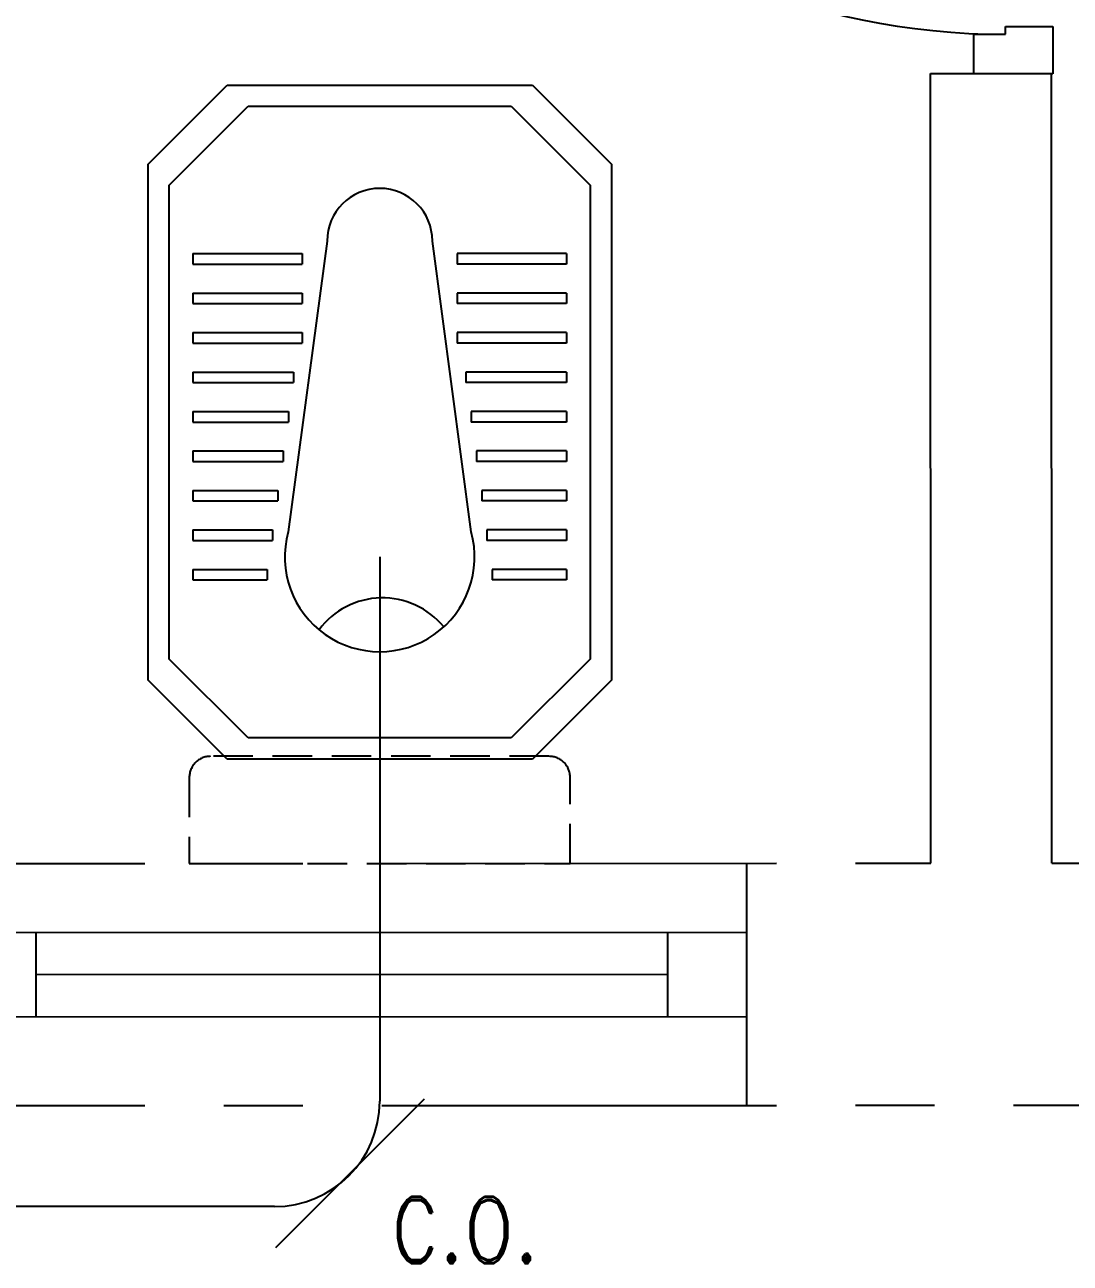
# Model space of a CAD drawing. Extents: x -437689 to -407696, y -55787 to -37037.
# Drawn here: x -424673 to -424176, y -49857 to -49269 of the extents above; entities that cross this region are included whole.
import ezdxf

# ---------------------------------------------------------------- set-up
doc = ezdxf.new("R2010")
doc.units = 0
doc.header["$LTSCALE"] = 150
doc.header["$MEASUREMENT"] = 0
for name, pattern in [('CENTER', [2, 1.25, -0.25, 0.25, -0.25]), ('HIDDEN', [9.525, 6.35, -3.175]), ('HIDDEN2', [0.1875, 0.125, -0.0625])]:
    doc.linetypes.add(name, pattern=pattern)
doc.layers.get('0').update_dxf_attribs({"linetype": 'CONTINUOUS'})
for name, color, linetype in [('DOOR', 31, 'CONTINUOUS'), ('DR', 6, 'CONTINUOUS'), ('TOILET', 9, 'CONTINUOUS'), ('TXT', 7, 'CONTINUOUS'), ('VENT', 8, 'HIDDEN'), ('WALL', 7, 'CONTINUOUS'), ('WIN-1', 56, 'CONTINUOUS')]:
    doc.layers.add(name, color=color, linetype=linetype)
doc.styles.add('TESTI', font='ROMAND.SHX')

msp = doc.modelspace()

# ---------------------------------------------------------------- linework, layer by layer
at = {"color": 9, "linetype": 'HIDDEN2'}
for p, q in [((-424423.66, -49616.04), (-424584.37, -49616.04)), ((-424594.5, -49626.16), (-424594.5, -49666.88)), ((-424413.54, -49666.88), (-424413.54, -49626.16)), ((-424594.5, -49666.88), (-424413.54, -49666.88))]:
    msp.add_line(p, q, dxfattribs=at)
for centre, start, end in [((-424584.37, -49626.16), 90, 180), ((-424423.66, -49626.16), 0, 90)]:
    msp.add_arc(centre, 10.12, start, end, dxfattribs=at)
at = {"layer": 'DOOR', "color": 8}
for p, q in [((-424221.86, -49291.85), (-424221.87, -49273.1)), ((-424221.87, -49273.1), (-424206.87, -49273.1)), ((-424206.87, -49269.35), (-424184.37, -49269.34)), ((-424206.87, -49273.1), (-424206.87, -49269.35)), ((-424184.37, -49269.34), (-424184.36, -49291.84)), ((-424184.36, -49291.84), (-424221.86, -49291.85))]:
    msp.add_line(p, q, dxfattribs=at)
msp.add_arc((-424207, -48935.6), 337.5, 180.02259, 270.02259, dxfattribs=at)
at = {"layer": 'DR'}
for p, q in [((-424504.02, -49521.29), (-424504.02, -49779.88)), ((-424553.44, -49849.36), (-424482.73, -49778.65)), ((-424554.02, -49829.88), (-424704.82, -49829.88))]:
    msp.add_line(p, q, dxfattribs=at)
msp.add_arc((-424554.02, -49779.88), 50, 270, 360, dxfattribs=at)
at = {"layer": 'TOILET'}
for p, q in [((-424614.02, -49334.82), (-424576.52, -49297.32)), ((-424576.52, -49297.32), (-424431.52, -49297.32)), ((-424431.52, -49297.32), (-424394.02, -49334.82)), ((-424604.02, -49344.82), (-424566.52, -49307.32)), ((-424566.52, -49307.32), (-424441.52, -49307.32)), ((-424441.52, -49307.32), (-424404.02, -49344.82)), ((-424614.02, -49579.82), (-424614.02, -49334.82)), ((-424394.02, -49334.82), (-424394.02, -49579.82)), ((-424604.02, -49569.82), (-424604.02, -49344.82)), ((-424404.02, -49344.82), (-424404.02, -49569.82)), ((-424529.02, -49371.29), (-424547.5, -49509.44)), ((-424460.54, -49509.44), (-424479.02, -49371.29)), ((-424592.75, -49377.26), (-424592.75, -49382.26)), ((-424592.75, -49377.26), (-424540.78, -49377.26)), ((-424540.78, -49377.26), (-424540.78, -49382.26)), ((-424467.26, -49377.26), (-424467.26, -49382.26)), ((-424415.29, -49377.26), (-424467.26, -49377.26)), ((-424415.29, -49377.26), (-424415.29, -49382.26)), ((-424592.75, -49382.26), (-424540.78, -49382.26)), ((-424415.29, -49382.26), (-424467.26, -49382.26)), ((-424592.75, -49396.01), (-424540.78, -49396.01)), ((-424592.75, -49396.01), (-424592.75, -49401.01)), ((-424540.78, -49396.01), (-424540.78, -49401.01)), ((-424467.26, -49396.01), (-424467.26, -49401.01)), ((-424415.29, -49396.01), (-424467.26, -49396.01)), ((-424415.29, -49396.01), (-424415.29, -49401.01)), ((-424592.75, -49401.01), (-424540.78, -49401.01)), ((-424415.29, -49401.01), (-424467.26, -49401.01)), ((-424592.75, -49414.76), (-424540.78, -49414.76)), ((-424592.75, -49414.76), (-424592.75, -49419.76)), ((-424592.75, -49414.76), (-424540.78, -49414.76)), ((-424592.75, -49414.76), (-424592.75, -49419.76)), ((-424540.78, -49414.76), (-424540.78, -49419.76)), ((-424540.78, -49414.76), (-424540.78, -49419.76)), ((-424467.26, -49414.76), (-424467.26, -49419.76)), ((-424467.26, -49414.76), (-424467.26, -49419.76)), ((-424415.29, -49414.76), (-424467.26, -49414.76)), ((-424415.29, -49414.76), (-424467.26, -49414.76)), ((-424415.29, -49414.76), (-424415.29, -49419.76)), ((-424415.29, -49414.76), (-424415.29, -49419.76)), ((-424592.75, -49419.76), (-424540.78, -49419.76)), ((-424592.75, -49419.76), (-424540.78, -49419.76)), ((-424415.29, -49419.76), (-424467.26, -49419.76)), ((-424415.29, -49419.76), (-424467.26, -49419.76)), ((-424592.75, -49433.51), (-424544.91, -49433.51)), ((-424592.75, -49433.51), (-424592.75, -49438.51)), ((-424544.91, -49433.51), (-424544.91, -49438.51)), ((-424463.13, -49433.51), (-424463.13, -49438.51)), ((-424415.29, -49433.51), (-424463.13, -49433.51)), ((-424415.29, -49433.51), (-424415.29, -49438.51)), ((-424592.75, -49438.51), (-424544.91, -49438.51)), ((-424415.29, -49438.51), (-424463.13, -49438.51)), ((-424592.75, -49452.26), (-424547.42, -49452.26)), ((-424592.75, -49452.26), (-424547.42, -49452.26)), ((-424592.75, -49452.26), (-424592.75, -49457.26)), ((-424592.75, -49452.26), (-424592.75, -49457.26)), ((-424547.42, -49452.26), (-424547.42, -49457.26)), ((-424547.42, -49452.26), (-424547.42, -49457.26)), ((-424460.62, -49452.26), (-424460.62, -49457.26)), ((-424460.62, -49452.26), (-424460.62, -49457.26)), ((-424415.29, -49452.26), (-424460.62, -49452.26)), ((-424415.29, -49452.26), (-424460.62, -49452.26)), ((-424415.29, -49452.26), (-424415.29, -49457.26)), ((-424415.29, -49452.26), (-424415.29, -49457.26)), ((-424592.75, -49457.26), (-424547.42, -49457.26)), ((-424592.75, -49457.26), (-424547.42, -49457.26)), ((-424415.29, -49457.26), (-424460.62, -49457.26)), ((-424415.29, -49457.26), (-424460.62, -49457.26)), ((-424592.75, -49471.01), (-424549.93, -49471.01)), ((-424592.75, -49471.01), (-424592.75, -49476.01)), ((-424549.93, -49471.01), (-424549.93, -49476.01)), ((-424458.11, -49471.01), (-424458.11, -49476.01)), ((-424415.29, -49471.01), (-424458.11, -49471.01)), ((-424415.29, -49471.01), (-424415.29, -49476.01)), ((-424592.75, -49476.01), (-424549.93, -49476.01)), ((-424415.29, -49476.01), (-424458.11, -49476.01)), ((-424592.75, -49489.76), (-424552.43, -49489.76)), ((-424592.75, -49489.76), (-424552.43, -49489.76)), ((-424592.75, -49489.76), (-424592.75, -49494.76)), ((-424592.75, -49489.76), (-424592.75, -49494.76)), ((-424552.43, -49489.76), (-424552.43, -49494.76)), ((-424552.43, -49489.76), (-424552.43, -49494.76)), ((-424415.29, -49489.76), (-424455.6, -49489.76)), ((-424455.6, -49489.76), (-424455.6, -49494.76)), ((-424415.29, -49489.76), (-424455.6, -49489.76)), ((-424455.6, -49489.76), (-424455.6, -49494.76)), ((-424415.29, -49489.76), (-424415.29, -49494.76)), ((-424415.29, -49489.76), (-424415.29, -49494.76)), ((-424592.75, -49494.76), (-424552.43, -49494.76)), ((-424592.75, -49494.76), (-424552.43, -49494.76)), ((-424415.29, -49494.76), (-424455.6, -49494.76)), ((-424415.29, -49494.76), (-424455.6, -49494.76)), ((-424592.75, -49508.51), (-424554.94, -49508.51)), ((-424592.75, -49508.51), (-424592.75, -49513.51)), ((-424554.94, -49508.51), (-424554.94, -49513.51)), ((-424415.29, -49508.51), (-424453.1, -49508.51)), ((-424453.1, -49508.51), (-424453.1, -49513.51)), ((-424415.29, -49508.51), (-424415.29, -49513.51)), ((-424592.75, -49513.51), (-424554.94, -49513.51)), ((-424415.29, -49513.51), (-424453.1, -49513.51)), ((-424592.75, -49527.26), (-424557.45, -49527.26)), ((-424592.75, -49527.26), (-424557.45, -49527.26)), ((-424592.75, -49527.26), (-424592.75, -49532.26)), ((-424592.75, -49527.26), (-424592.75, -49532.26)), ((-424592.75, -49532.26), (-424557.45, -49532.26)), ((-424592.75, -49532.26), (-424557.45, -49532.26)), ((-424557.45, -49527.26), (-424557.45, -49532.26)), ((-424557.45, -49527.26), (-424557.45, -49532.26)), ((-424415.29, -49527.26), (-424450.59, -49527.26)), ((-424415.29, -49527.26), (-424450.59, -49527.26)), ((-424450.59, -49527.26), (-424450.59, -49532.26)), ((-424450.59, -49527.26), (-424450.59, -49532.26)), ((-424415.29, -49532.26), (-424450.59, -49532.26)), ((-424415.29, -49532.26), (-424450.59, -49532.26)), ((-424415.29, -49527.26), (-424415.29, -49532.26)), ((-424415.29, -49527.26), (-424415.29, -49532.26)), ((-424566.52, -49607.32), (-424604.02, -49569.82)), ((-424404.02, -49569.82), (-424441.52, -49607.32)), ((-424576.52, -49617.32), (-424614.02, -49579.82)), ((-424394.02, -49579.82), (-424431.52, -49617.32)), ((-424441.52, -49607.32), (-424566.52, -49607.32)), ((-424431.52, -49617.32), (-424576.52, -49617.32))]:
    msp.add_line(p, q, dxfattribs=at)
for centre, radius, start, end in [((-424504.02, -49371.29), 25, 0, 180), ((-424504.02, -49521.29), 45.07, 164.76191, 15.23809), ((-424502.71, -49578.31), 37.51, 39.22632, 143.3943)]:
    msp.add_arc(centre, radius, start, end, dxfattribs=at)
at = {"layer": 'VENT'}
for p, q in [((-424667.29, -49699.85), (-424667.28, -49739.85)), ((-424367.29, -49699.74), (-424367.28, -49739.74)), ((-424367.29, -49719.74), (-424667.29, -49719.85))]:
    msp.add_line(p, q, dxfattribs=at)
at = {"layer": 'WALL'}
msp.add_line((-424242.45, -49291.78), (-424184.95, -49291.75), dxfattribs=at)
at = {"layer": 'WALL', "linetype": 'CONTINUOUS'}
for p, q in [((-424242.31, -49666.78), (-424242.45, -49291.78)), ((-424184.81, -49666.75), (-424184.95, -49291.75))]:
    msp.add_line(p, q, dxfattribs=at)
at = {"layer": 'WALL', "linetype": 'CENTER'}
for p, q in [((-424803.06, -49667), (-424242.31, -49666.78)), ((-424184.81, -49666.75), (-423764.81, -49666.59)), ((-424803.01, -49782), (-424162.26, -49781.75))]:
    msp.add_line(p, q, dxfattribs=at)
at = {"layer": 'WALL', "linetype": 'CONTINUOUS', "ltscale": 900}
msp.add_line((-424329.81, -49666.81), (-424329.76, -49781.81), dxfattribs=at)
msp.add_line((-424329.81, -49666.81), (-424329.76, -49781.81), dxfattribs=at)
at = {"layer": 'WIN-1'}
for p, q in [((-424329.79, -49699.72), (-424704.79, -49699.87)), ((-424329.78, -49739.72), (-424704.78, -49739.87))]:
    msp.add_line(p, q, dxfattribs=at)

# ---------------------------------------------------------------- texts
at = {"layer": 'TXT', "style": 'TESTI', "width": 0.8}
msp.add_text('C.O.', height=31.5, dxfattribs=at).set_placement((-424498.58, -49856.79))

doc.saveas('drawing.dxf')
